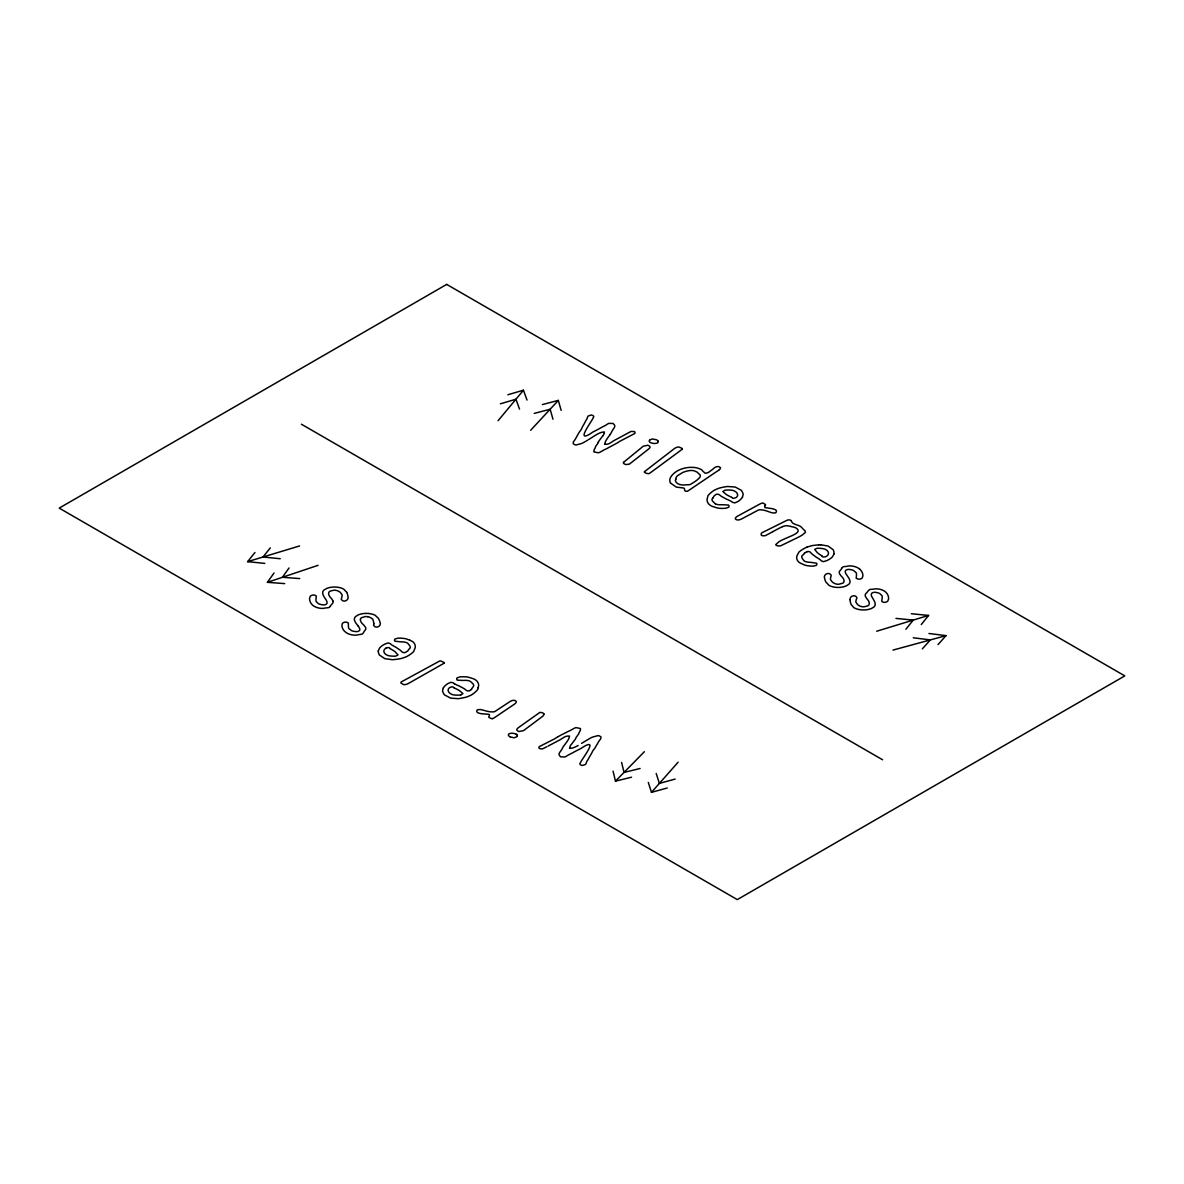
<?xml version="1.0" encoding="UTF-8"?>
<svg xmlns="http://www.w3.org/2000/svg" width="1184" height="1184" viewBox="0 0 1184 1184"><rect width="100%" height="100%" fill="white"/><g stroke="black" fill="none" stroke-linecap="round" stroke-linejoin="round"><path stroke-width="1.5" d="M378.244 650.978L379.502 648.196A2.679 1.539 0 0 1 379.768 647.811A24.894 14.371 0 0 1 382.136 645.724A21.623 12.491 0 0 1 385.126 643.963L388.219 642.942L390.409 643.682A3.863 2.235 0 0 1 390.69 644.007A6.29 3.641 0 0 0 391.475 644.718A31.539 18.204 0 0 0 394.39 646.449A31.169 17.997 0 0 1 397.276 648.181L399.763 649.868A10.375 5.994 0 0 1 401.124 651.037A10.375 5.994 0 0 0 402.471 652.206L402.723 652.34A1.732 0.992 0 0 0 403.611 652.576A8.066 4.662 0 0 0 404.869 652.621L405.239 652.428A11.825 6.823 0 0 0 408.006 650.697A22.718 13.113 0 0 0 408.376 649.868L408.584 649.602A2.368 1.362 0 0 0 408.909 649.261A3.567 2.057 0 0 1 409.264 648.891L409.679 648.551A6.793 3.922 0 0 0 410.286 647.663L410.064 646.257A19.773 11.411 0 0 0 409.708 645.739L408.243 643.859A10.375 5.994 0 0 0 407.858 643.445L407.607 643.223A5.284 3.049 0 0 0 405.579 642.32A9.132 5.269 0 0 0 403.226 641.95A19.492 11.248 0 0 0 400.754 641.846L394.968 641.195A2.856 1.643 0 0 1 394.509 640.544L394.612 639.597A3.226 1.865 0 0 1 395.204 638.946L397.839 638.191A14.252 8.229 0 0 1 400.799 638.176A21.83 12.61 0 0 1 405.801 638.738L409.812 640.189M604.684 444.326L605.438 441.528A72.342 41.766 0 0 1 607.2 438.598L609.864 434.854M834.054 553.905L832.544 556.658A2.782 1.598 0 0 1 832.263 557.028A24.953 14.4 0 0 1 829.703 559.04A21.475 12.402 0 0 1 826.565 560.713L823.383 561.645L821.252 560.846A3.966 2.279 0 0 1 821.015 560.506A6.719 3.878 0 0 0 820.66 560.106A5.95 3.434 0 0 0 820.26 559.766A31.361 18.1 0 0 0 817.537 557.96A31.598 18.234 0 0 1 814.799 556.14L812.476 554.378A10.33 5.964 0 0 1 811.218 553.18A10.286 5.935 0 0 0 809.974 551.966L809.738 551.818A1.717 0.992 0 0 0 808.864 551.566A7.992 4.618 0 0 0 807.621 551.478L807.236 551.655M478.129 687.712L477.951 688.555A10.005 5.772 0 0 1 477.788 689.295A4.159 2.398 0 0 1 477.285 690.006A35.106 20.276 0 0 1 471.188 695.097L467.325 696.769A31.287 18.056 0 0 1 465.179 697.406L461.242 698.22A5.224 3.019 0 0 0 460.176 698.368A12.698 7.341 0 0 1 458.282 698.678L450.586 698.131L444.533 694.904A25.323 14.622 0 0 1 442.535 690.894L443.26 688.141M675.857 479.209L675.59 479.816A9.576 5.535 0 0 1 675.28 480.29C676.108 484.774 682.25 485.41 685.936 484.863A9.043 5.21 0 0 1 686.898 484.774L687.342 484.759M373.789 624.116L373.73 624.338A7 4.04 0 0 0 373.656 625.463C375.861 629.222 382.284 625.981 379.842 621.763A33.537 19.358 0 0 0 378.258 618.196L375.18 615.31A10.7 6.172 0 0 0 372.575 614.244A13.705 7.918 0 0 0 362.215 613.741A13.764 7.948 0 0 0 357.716 615.162L355.333 616.79A8.88 5.121 0 0 0 354.371 618.877A13.216 7.637 0 0 0 354.815 621.112A32.516 18.766 0 0 0 356.132 623.435L357.894 625.744M373.804 624.057L373.818 623.998A6.468 3.744 0 0 1 374.011 623.465L372.856 619.35A16.265 9.398 0 0 0 371.791 618.462A10.922 6.305 0 0 0 370.03 617.426A7.148 4.129 0 0 0 367.676 616.701M604.225 432.737L604.447 431.968L602.079 432.249A8.066 4.647 0 0 0 600.036 432.885A34.617 19.995 0 0 0 596.351 434.706L588.448 439.664M604.136 433.033L604.062 433.27A9.013 5.21 0 0 0 603.929 433.966L603.292 435.253A5.18 2.99 0 0 1 602.774 435.86M712.724 498.242A3.271 1.894 0 0 0 713.005 497.857A2.324 1.332 0 0 1 713.271 497.487L713.39 497.354A21.223 12.254 0 0 1 713.878 496.333A7.415 4.277 0 0 1 715.269 495.016A24.065 13.897 0 0 1 716.083 494.468L716.424 494.261A8.036 4.632 0 0 1 717.682 494.231A1.732 0.992 0 0 1 718.614 494.409L718.88 494.542A10.419 6.009 0 0 1 720.449 495.608A10.345 5.964 0 0 0 722.003 496.688L724.771 498.227A31.406 18.13 0 0 0 727.968 499.766A31.731 18.322 0 0 1 731.15 501.32A6.275 3.626 0 0 1 732.097 501.972A3.952 2.279 0 0 0 732.422 502.297L734.731 502.889L737.632 501.69A21.549 12.447 0 0 0 740.266 499.752A24.864 14.356 0 0 0 742.25 497.532A2.738 1.584 0 0 0 742.442 497.147L742.486 496.999M742.442 497.147L743.197 494.29A22.392 12.935 0 0 0 742.605 492.544A27.898 16.102 0 0 0 741.243 490.28L735.19 487.038L727.494 486.491A12.994 7.504 0 0 0 725.614 486.787A5.298 3.064 0 0 1 724.549 486.935L720.597 487.749A31.169 17.997 0 0 0 718.451 488.385L714.588 490.043A35.12 20.276 0 0 0 708.446 495.119A4.188 2.412 0 0 0 707.943 495.83A10.39 5.994 0 0 0 707.795 496.57L707.588 497.413A19.506 11.263 0 0 1 707.336 498.301A9.531 5.506 0 0 0 707.129 498.938L707.04 499.9A17.005 9.812 0 0 0 708.831 504.118L710.385 505.45A21.356 12.328 0 0 0 713.789 506.9L718.007 508.128A18.752 10.819 0 0 0 719.487 508.276A23.858 13.779 0 0 0 723.084 508.395A14.371 8.288 0 0 0 726.014 508.188L728.515 507.285A3.241 1.88 0 0 0 728.989 506.604A3.774 2.176 0 0 0 729.033 506.012L728.915 505.657A2.871 1.658 0 0 0 728.338 505.035L722.462 504.724A19.284 11.144 0 0 1 719.976 504.784A9.072 5.239 0 0 1 717.578 504.547A5.284 3.049 0 0 1 715.491 503.822M360.469 619.025L360.676 618.536A4.1 2.368 0 0 1 361.549 617.708L365.042 616.612A5.787 3.345 0 0 1 367.676 616.701M598.364 442.12L598.379 442.076A8.406 4.854 0 0 0 598.26 442.372A5.387 3.108 0 0 0 598.186 442.638A5.224 3.019 0 0 1 598.053 443.068L596.366 445.406A19.373 11.174 0 0 0 595.7 446.427A11.588 6.69 0 0 0 595.315 447.404A11.411 6.586 0 0 1 594.546 448.943A19.891 11.485 0 0 0 594.205 449.698L593.835 451.607A2.042 1.184 0 0 0 594.102 451.948L598.275 452.791A7.637 4.41 0 0 0 599.829 452.288L602.242 450.941A57.335 33.093 0 0 1 603.796 450.024A8.11 4.692 0 0 1 605.202 449.358A8.48 4.899 0 0 0 606.608 448.692L617.175 443.023A49.432 28.534 0 0 0 617.974 442.564L618.773 441.972A6.098 3.522 0 0 1 619.202 441.632L634.683 433.522A3.922 2.264 0 0 0 635.053 432.515L634.816 431.908A1.761 1.021 0 0 0 634.372 431.583L631.042 431.42L614.836 440.152A8.022 4.632 0 0 0 613.297 441.025L611.595 442.135A38.85 22.437 0 0 1 609.819 443.23A7.015 4.055 0 0 1 607.821 444.059A2.738 1.584 0 0 1 606.593 444.252L605.261 444.296M842.016 567.787L842.964 566.973A4.558 2.634 0 0 1 843.556 566.751L844.577 566.559A8.362 4.825 0 0 0 845.953 566.426A2.235 1.288 0 0 0 846.575 566.381A6.438 3.715 0 0 0 847.27 566.233A6.334 3.656 0 0 1 849.683 565.908L850.541 565.908A12.151 7.015 0 0 1 859.762 569.223M841.794 568.202L841.75 568.276A20.602 11.899 0 0 1 841.572 568.616L841.262 569.104A7.785 4.499 0 0 1 840.773 569.8L840.344 570.288A31.065 17.938 0 0 0 839.308 571.62L839.278 573.145A6.098 3.522 0 0 0 839.574 573.752L840.655 575.38A11.662 6.734 0 0 0 840.892 575.69L842.653 577.585A18.337 10.597 0 0 1 843.837 579.775L844.014 580.604A9.265 5.343 0 0 1 843.881 581.921L843.644 582.41A4.114 2.368 0 0 1 842.712 583.209L838.805 584.245A5.698 3.286 0 0 1 836.526 584.067A7.134 4.114 0 0 1 834.232 583.283A10.937 6.32 0 0 1 832.337 582.054L830.458 579.642L830.65 577.156A6.098 3.522 0 0 0 830.902 576.638L831.02 576.253A6.956 4.011 0 0 0 831.153 575.187C829.096 571.354 822.614 574.477 824.715 578.724A34.099 19.684 0 0 0 825.855 581.951L828.933 585.281A10.656 6.142 0 0 0 831.449 586.42A13.616 7.859 0 0 0 840.507 587.323A13.764 7.948 0 0 0 846.368 585.843L848.854 584.274A8.895 5.136 0 0 0 849.979 582.202A13.246 7.637 0 0 0 849.683 579.953A32.9 18.988 0 0 0 848.514 577.614L846.93 575.261A30.784 17.775 0 0 1 845.628 573.189A11.204 6.468 0 0 1 845.287 571.295L845.406 570.821A3.108 1.791 0 0 1 845.924 570.214L846.856 569.726A2.901 1.672 0 0 1 848.099 569.445L848.943 569.43A9.709 5.609 0 0 1 853.472 570.436L856.032 572.553A7.681 4.425 0 0 1 856.343 573.411A20.838 12.032 0 0 1 856.432 575.587L856.254 577.984A2.057 1.184 0 0 0 856.461 578.251M346.66 592.281L343.893 589.292A10.656 6.157 0 0 0 341.421 588.122A13.764 7.948 0 0 0 336.774 587.131A13.734 7.933 0 0 0 326.991 588.315L323.942 590.046A8.865 5.121 0 0 0 322.744 592.089A13.276 7.666 0 0 0 322.951 594.353A32.915 19.003 0 0 0 324.016 596.706L325.526 599.074A31.361 18.1 0 0 1 326.74 601.161A11.292 6.512 0 0 1 327.021 603.07L326.888 603.529A3.108 1.791 0 0 1 326.34 604.136L325.393 604.624A2.901 1.672 0 0 1 324.135 604.876L323.276 604.876A9.709 5.594 0 0 1 318.348 603.618L316.306 601.664A7.681 4.44 0 0 1 316.039 600.791A20.957 12.092 0 0 1 316.039 598.63L316.32 596.292A1.983 1.154 0 0 0 316.113 595.966L315.728 595.67A3.907 2.25 0 0 0 314.293 595.078L312.561 595.034A15.451 8.924 0 0 0 311.229 595.596A3.67 2.116 0 0 0 310.223 596.351L309.572 598.438A23.724 13.69 0 0 0 309.808 600.54A21.682 12.521 0 0 0 311.333 603.751L312.398 604.965A12.284 7.089 0 0 0 314.707 606.578A12.092 6.986 0 0 0 321.545 608.398L322.418 608.398A6.349 3.67 0 0 0 324.83 608.102A6.453 3.73 0 0 1 325.467 607.969A2.324 1.347 0 0 1 326.148 607.91A8.48 4.899 0 0 1 327.539 607.792L328.575 607.629A4.529 2.62 0 0 0 329.167 607.407L330.38 606.208M330.247 606.445L330.943 605.305A6.69 3.863 0 0 1 331.402 604.698L331.905 604.121A31.184 18.012 0 0 0 333 602.819L333.089 601.294M284.722 583.608L267.392 582.336L274.037 572.997M289.044 567.965L282.399 577.289L299.73 578.576M610.056 434.572L610.737 433.64A38.983 22.511 0 0 0 611.595 432.012A37.37 21.578 0 0 1 612.454 430.384L612.972 429.585A37.474 21.638 0 0 1 613.282 429.156A22.407 12.935 0 0 0 614.022 428.016A10.094 5.816 0 0 0 614.57 427.054A9.013 5.21 0 0 0 614.733 425.633L614.526 425.16A22.777 13.142 0 0 0 613.934 424.36A11.292 6.527 0 0 0 613.016 423.428L608.768 423.398A12.684 7.326 0 0 0 606.726 424.582A13.379 7.726 0 0 1 604.876 425.707A87.868 50.72 0 0 0 599.696 428.445A90.517 52.259 0 0 1 594.531 431.183A20.35 11.751 0 0 0 592.355 432.382L590.372 433.714A22.096 12.758 0 0 1 587.974 435.105C577.437 440.241 591.408 421.948 593.08 418.056A48.026 27.735 0 0 0 593.791 416.679L593.539 416.132A9.487 5.476 0 0 0 593.184 415.702L591.526 414.977L588.344 415.895A4.011 2.309 0 0 0 587.886 416.457L587.53 417.108A8.584 4.958 0 0 0 587.249 417.908A22.703 13.113 0 0 1 587.072 418.574A22.363 12.906 0 0 1 586.169 420.142A21.8 12.58 0 0 0 585.266 421.726A106.042 61.228 0 0 1 583.298 425.352A60.118 34.706 0 0 0 581.492 428.934A10.064 5.802 0 0 1 580.87 430.014L579.479 431.894A10.404 6.009 0 0 0 578.798 432.959L576.401 437.236A88.282 50.971 0 0 0 575.661 438.628L574.566 440.33A21.445 12.388 0 0 0 573.322 442.15L573.219 443.719L574.891 444.74A3.212 1.85 0 0 0 576.312 444.947L581.758 443.438A33.936 19.595 0 0 0 584.541 441.972L585.029 441.691M905.893 629.266L913.204 620.105L895.992 618.403M921.256 624.59L928.567 615.428L911.354 613.741M264.831 563.392L247.619 561.66L254.96 552.514M270.337 547.866L262.996 557.013L280.208 558.73M765.308 505.494L765.308 505.494A4.04 2.338 0 0 0 765.53 504.621L763.177 503.096A2.398 1.376 0 0 0 761.919 503.185A8.288 4.78 0 0 0 760.232 503.836L737.676 516.091A9.043 5.224 0 0 0 736.019 517.319L735.752 517.615A5.136 2.96 0 0 0 735.368 518.355L735.338 518.503A1.983 1.154 0 0 0 735.456 518.932L735.841 519.332A3.537 2.042 0 0 0 736.374 519.643L736.936 519.85A2.19 1.258 0 0 0 737.514 519.939A3.123 1.806 0 0 0 739.112 519.835A7.252 4.188 0 0 0 740.429 519.45A10.789 6.231 0 0 0 741.939 518.77L758.426 510.023A4.47 2.575 0 0 1 760.128 509.801A8.806 5.091 0 0 1 761.919 509.89L763.754 510.186A19.654 11.352 0 0 1 767.321 511.207L770.429 512.302A13.779 7.962 0 0 0 772.723 512.938L775.387 512.879A3.004 1.732 0 0 0 775.964 512.435L776.319 511.873A5.239 3.034 0 0 0 776.438 511.207L776.171 510.422A2.679 1.539 0 0 0 775.653 509.964A8.081 4.662 0 0 0 772.9 508.854A15.866 9.161 0 0 0 769.792 508.306A13.409 7.74 0 0 0 768.164 508.114L764.982 507.596L764.657 506.323A6.719 3.878 0 0 1 764.968 505.894L765.249 505.553M498.079 420.72L523.446 390.202L527.028 400.074M648.314 782.417L651.466 792.348L678.136 762.185M922.336 648.876L930.343 639.908L913.264 637.776M938.039 644.599L946.031 635.63L928.952 633.499M530.669 430.266L558.315 400.399L561.157 410.36M613.06 771.154L615.458 781.144L644.392 751.692M602.641 435.978L599.548 440.167A25.93 14.963 0 0 0 598.379 442.076M718.555 470.359L717.948 470.758A24.287 14.016 0 0 1 717.045 471.336A21.578 12.462 0 0 0 716.113 471.928L688.836 490.368A18.278 10.552 0 0 1 687.253 491.33L685.255 491.168L684.559 489.924A4.706 2.708 0 0 1 684.559 489.48A2.812 1.613 0 0 0 684.544 489.066L684.5 489.036A7.681 4.425 0 0 0 684.352 488.607A1.702 0.977 0 0 0 683.464 487.971L678.092 487.32A12.092 6.986 0 0 1 676.153 487.009L670.529 483.057M718.673 470.27L719.028 470.033A6.482 3.744 0 0 0 719.902 469.293L720.553 467.695L718.91 466.703A2.664 1.539 0 0 0 717.963 466.585L717.297 466.614A3.774 2.176 0 0 0 716.32 466.807L714.855 467.488A15.303 8.836 0 0 0 713.345 468.731A15.555 8.984 0 0 1 711.836 469.959A37.725 21.786 0 0 0 710.208 471.128A37.903 21.874 0 0 1 708.594 472.312A5.402 3.123 0 0 1 707.336 472.904L705.22 473.274L702.689 471.025A15.229 8.791 0 0 0 701.831 470.018A4.81 2.782 0 0 0 700.795 469.293L697.82 468.154A12.55 7.252 0 0 0 694.594 467.517L693.75 467.443A16.828 9.724 0 0 0 687.948 467.547A19.506 11.263 0 0 0 683.923 468.302L682.354 468.746A23.458 13.542 0 0 0 680.09 469.574A20.942 12.092 0 0 0 676.286 471.572A32.56 18.796 0 0 0 672.112 475.169L670.692 477.122A19.344 11.159 0 0 0 669.937 479.12A16.058 9.28 0 0 0 670.529 483.057M581.536 743.389L589.632 738.55A33.833 19.536 0 0 1 592.444 737.114L597.92 735.634A3.182 1.835 0 0 1 599 735.752L600.91 736.744L600.85 738.446A21.49 12.402 0 0 1 599.563 740.266L598.438 741.954A89.259 51.534 0 0 1 597.876 742.99L595.167 747.607A10.508 6.068 0 0 1 594.575 748.554L593.036 750.538A10.212 5.89 0 0 0 592.4 751.618A60.206 34.75 0 0 1 590.52 755.17A105.332 60.813 0 0 0 588.463 758.796A21.815 12.595 0 0 1 587.516 760.365A22.052 12.728 0 0 0 586.583 761.934L586.524 762.126A19.788 11.426 0 0 0 586.376 762.674A8.406 4.854 0 0 1 586.11 763.399L585.769 763.976A3.996 2.309 0 0 1 585.251 764.598L582.054 765.5L580.412 764.76A9.516 5.491 0 0 1 580.071 764.331L579.834 763.769A47.419 27.38 0 0 1 580.56 762.407C582.35 758.485 596.692 740.355 586.05 745.387A22.2 12.817 0 0 0 583.608 746.764L581.596 748.081A19.891 11.485 0 0 1 579.405 749.265A89.658 51.77 0 0 0 574.181 751.973A88.77 51.252 0 0 1 568.956 754.667A13.35 7.711 0 0 0 567.062 755.792A12.669 7.311 0 0 1 564.99 756.946L560.757 756.872A11.396 6.571 0 0 1 559.854 755.94A22.096 12.758 0 0 1 559.277 755.14L559.07 754.667A8.924 5.15 0 0 1 559.262 753.246A10.005 5.772 0 0 1 559.84 752.299A22.807 13.157 0 0 1 560.609 751.159A35.89 20.72 0 0 0 561.038 750.567L561.468 749.946A36.852 21.282 0 0 0 562.356 748.318A39.768 22.955 0 0 1 563.258 746.69L566.899 741.761A72.165 41.662 0 0 0 568.734 738.846L569.548 736.063L567.624 736.108A2.753 1.584 0 0 0 566.411 736.3A6.912 3.996 0 0 0 564.383 737.099A37.858 21.86 0 0 0 562.578 738.18L560.964 739.23A8.022 4.632 0 0 1 559.307 740.148L548.088 746.112M578.132 745.461L577.674 745.728A34.913 20.158 0 0 1 573.944 747.533A8.036 4.647 0 0 1 571.887 748.14L569.504 748.421L569.918 747.119A9.235 5.328 0 0 0 570.081 746.408L570.777 745.032A6.127 3.537 0 0 1 571.339 744.47L574.107 740.799A24.198 13.971 0 0 0 575.779 738.342A6.616 3.818 0 0 0 576.001 737.795A5.343 3.078 0 0 1 576.149 737.351L577.881 735.027A19.536 11.278 0 0 0 578.562 734.021A11.633 6.719 0 0 0 578.976 733.044A11.396 6.586 0 0 1 579.79 731.505A19.817 11.44 0 0 0 580.145 730.765L580.589 728.974A2.028 1.169 0 0 0 580.293 728.5L576.134 727.627A7.711 4.455 0 0 0 574.566 728.116L572.138 729.448A59.289 34.232 0 0 1 570.555 730.35A8.081 4.662 0 0 1 569.134 731.016A8.332 4.81 0 0 0 567.713 731.668L562.163 734.509M587.456 440.256L585.991 441.129M558.019 736.714L555.4 738.313A5.935 3.434 0 0 1 554.97 738.638L539.312 746.63A3.907 2.25 0 0 0 538.912 747.637L539.134 748.244A1.776 1.021 0 0 0 539.564 748.569L542.242 748.984L546.801 746.778M561.275 734.953L558.389 736.507M386.191 648.003L388.441 647.544A1.658 0.962 0 0 1 389.077 647.663L389.432 647.811A2.531 1.465 0 0 1 389.788 648.062L390.098 648.506M806.94 547.141L811.203 545.854A30.873 17.819 0 0 1 813.497 545.41L817.611 544.966A5.15 2.975 0 0 0 818.706 544.921M267.392 582.336L318.096 565.316M876.693 631.22L928.567 615.428M247.619 561.66L299.567 545.942M507.862 394.76L523.446 390.202M500.358 403.803L515.943 399.23L519.524 409.116M675.132 779.072L659.37 783.408L656.202 773.492M651.466 792.348L667.243 787.996M893.002 650.09L946.031 635.63M542.405 404.573L558.315 400.399M534.221 413.408L550.131 409.235L552.972 419.195M640.115 768.49L624.027 772.427L621.615 762.437M615.458 781.144L631.546 777.207M460.783 694.949L462.944 693.602L459.362 690.568A34.987 20.202 0 0 0 456.092 688.836L454.079 687.889M688.126 484.759L688.91 484.715A3.833 2.205 0 0 0 690.583 484.33L694.594 481.844A37.118 21.43 0 0 0 695.186 481.429L696.429 480.526A32.486 18.752 0 0 0 698.545 478.721A16.99 9.812 0 0 0 700.114 476.826L700.306 475.228A4.529 2.62 0 0 0 699.922 474.725A14.238 8.214 0 0 1 699.463 474.251A6.364 3.67 0 0 0 698.989 473.926A2.279 1.317 0 0 1 698.59 473.541L698.279 473.245A14.696 8.48 0 0 1 697.909 472.86A6.216 3.596 0 0 0 697.406 472.401A3.478 1.998 0 0 0 696.68 471.913L694.09 470.803A5.876 3.389 0 0 0 691.944 470.477L691.367 470.477A11.115 6.408 0 0 0 688.466 470.744L686.75 471.114A21.771 12.565 0 0 0 682.487 472.608L677.278 475.894A9.058 5.224 0 0 0 676.715 476.53L676.449 476.93A8.007 4.618 0 0 0 676.049 477.907A5.461 3.152 0 0 0 675.975 478.484A7.326 4.233 0 0 1 675.901 479.061M820.749 544.788L828.104 546.031L833.21 549.776A25.308 14.608 0 0 1 834.069 553.905M791.016 526.51L791.474 526.614A30.503 17.612 0 0 1 794.183 527.265A7.015 4.055 0 0 1 796.24 528.138A8.836 5.106 0 0 1 797.054 528.715L798.016 529.973A5.994 3.463 0 0 1 797.898 531.601A7.918 4.573 0 0 1 796.551 533.081A20.572 11.87 0 0 1 794.568 534.384A33.226 19.181 0 0 1 789.891 536.544L782.787 539.697A33.418 19.299 0 0 0 778.761 541.887L775.846 544.507A2.131 1.228 0 0 0 776.008 545.128L777.444 545.839A6.423 3.715 0 0 0 778.88 545.957A4.899 2.827 0 0 0 780.167 545.883A4.351 2.516 0 0 0 780.7 545.794L797.69 537.551A46.176 26.655 0 0 0 802.471 534.857L805.416 532.4L805.09 530.861A8.466 4.884 0 0 1 803.995 529.87L803.359 529.292A9.102 5.254 0 0 1 802.737 528.626L801.05 526.865A6.127 3.537 0 0 0 800.621 526.54A8.421 4.854 0 0 0 799.022 525.711A21.327 12.314 0 0 0 797.01 525A28.742 16.591 0 0 1 794.79 524.186A9.975 5.757 0 0 1 792.925 523.195A4.366 2.531 0 0 1 792.081 522.396A19.166 11.07 0 0 1 791.652 521.537L791.46 521.182M510.289 736.936L513.96 737.736A3.596 2.072 0 0 0 515.247 737.395L515.795 737.158A8.466 4.884 0 0 0 516.89 736.478M731.712 497.324L729.64 496.318A34.78 20.084 0 0 1 726.384 494.586L722.817 491.552L724.993 490.206A15.51 8.954 0 0 1 727.509 490.028A20.779 12.003 0 0 1 730.794 490.102L732.748 490.368A9.25 5.343 0 0 1 734.79 491.197A9.072 5.239 0 0 1 737.573 494.453A7.962 4.588 0 0 1 737.232 496.288A7 4.04 0 0 1 735.826 497.724L733.68 498.331A1.672 0.962 0 0 1 733.029 498.242L732.63 498.109A2.486 1.436 0 0 1 732.245 497.887L731.919 497.502M453.812 687.667L453.487 687.282A2.56 1.48 0 0 0 453.087 687.06L452.895 686.986A1.672 0.962 0 0 0 452.051 686.838L449.89 687.445A6.986 4.04 0 0 0 448.499 688.896A7.992 4.618 0 0 0 448.188 690.731A9.072 5.239 0 0 0 450.986 693.972A9.176 5.298 0 0 0 453.028 694.786L454.967 695.067A20.824 12.018 0 0 0 457.882 695.141A16.147 9.324 0 0 0 460.783 694.949M301.387 424.212L882.613 759.788M715.402 503.777L715.106 503.57A10.36 5.979 0 0 1 714.662 503.185L712.842 501.394A18.204 10.508 0 0 1 712.339 500.817L711.939 499.53A6.749 3.892 0 0 1 712.383 498.612A2.279 1.317 0 0 1 712.694 498.227M390.246 648.684L392.096 649.779A35.002 20.217 0 0 1 395.012 651.703L398.031 654.93L395.619 656.143A15.584 8.998 0 0 1 393.088 656.158A20.217 11.677 0 0 1 389.492 655.862L387.938 655.507A9.206 5.313 0 0 1 386.058 654.56A9.058 5.224 0 0 1 383.882 651.156A7.962 4.588 0 0 1 384.548 649.365A6.971 4.026 0 0 1 386.191 648.018M822.022 556.051L822.273 556.48A2.575 1.48 0 0 0 822.599 556.732L822.954 556.909A1.658 0.962 0 0 0 823.561 557.042L825.87 556.643A7.015 4.055 0 0 0 827.631 555.34A7.977 4.603 0 0 0 828.445 553.564A9.058 5.224 0 0 0 826.58 550.101A9.043 5.224 0 0 0 824.789 549.11L822.939 548.651A20.779 12.003 0 0 0 820.083 548.325A16.25 9.383 0 0 0 817.167 548.236L814.666 549.376L817.36 552.691A35.52 20.513 0 0 0 820.112 554.704L821.874 555.844M856.461 578.251L856.846 578.532A3.892 2.25 0 0 0 858.311 579.124L860.058 579.139A15.407 8.895 0 0 0 861.36 578.562A3.715 2.146 0 0 0 862.337 577.792L862.899 575.69A23.591 13.616 0 0 0 862.588 573.604A21.652 12.506 0 0 0 860.931 570.407L859.821 569.208M346.66 592.281A33.729 19.477 0 0 1 347.859 595.892C349.709 600.096 343.508 603.174 341.318 599.474A7.015 4.04 0 0 1 341.48 598.29L341.599 597.905A5.89 3.404 0 0 1 341.865 597.387L342.161 594.916L340.385 592.474A11.041 6.379 0 0 0 338.535 591.216A7.208 4.159 0 0 0 336.256 590.402A5.802 3.345 0 0 0 333.651 590.224L330.04 591.186A4.114 2.368 0 0 0 329.093 591.985L328.826 592.459A9.398 5.432 0 0 0 328.664 594.057L328.797 594.605A18.396 10.612 0 0 0 329.892 596.81L331.579 598.734A12.802 7.4 0 0 1 331.875 599.134L332.822 600.673A6.127 3.537 0 0 1 333.104 601.294M360.469 619.025A9.206 5.313 0 0 0 360.424 620.342L360.676 621.171A18.13 10.464 0 0 0 362.008 623.317L363.888 625.182A11.159 6.438 0 0 1 364.154 625.492L365.279 626.987A8.244 4.766 0 0 1 365.678 627.624L365.752 629.207A31.968 18.456 0 0 1 364.805 630.554L364.361 631.146A6.66 3.848 0 0 0 363.976 631.768L363.71 632.271A18.219 10.523 0 0 0 363.547 632.611L362.422 633.928A4.484 2.59 0 0 1 361.86 634.165L361.002 634.372A8.332 4.81 0 0 0 359.462 634.55A2.383 1.376 0 0 0 358.796 634.624A6.749 3.892 0 0 0 358.175 634.772A6.364 3.67 0 0 1 355.792 635.157L354.934 635.172A12.136 7 0 0 1 345.743 632.286L344.233 630.924A21.549 12.447 0 0 1 342.472 628.068A23.532 13.586 0 0 1 341.91 625.685L342.324 623.568A3.73 2.161 0 0 1 343.242 622.784A15.496 8.939 0 0 1 344.514 622.177L346.246 622.148A3.922 2.264 0 0 1 347.756 622.71L348.155 622.976A2.042 1.169 0 0 1 348.377 623.243L348.377 625.64A20.868 12.047 0 0 0 348.614 627.801A7.637 4.41 0 0 0 348.969 628.66L351.678 630.732A9.709 5.609 0 0 0 356.28 631.605L357.124 631.59A2.901 1.672 0 0 0 358.352 631.279L359.24 630.761A3.108 1.791 0 0 0 359.729 630.14L359.818 629.666A11.307 6.527 0 0 0 359.329 627.786A30.962 17.878 0 0 0 357.879 625.744M409.768 640.218A20.291 11.722 0 0 1 413.186 641.994L414.222 643.282A17.42 10.064 0 0 1 415.155 645.532A16.546 9.546 0 0 1 415.229 647.589L414.637 649.158A19.403 11.204 0 0 0 414.178 650.12L413.882 650.845A10.36 5.979 0 0 1 413.586 651.57A4.174 2.412 0 0 1 412.95 652.251A35.061 20.232 0 0 1 405.934 656.942L401.79 658.348A31.11 17.952 0 0 1 399.541 658.852L395.471 659.429A5.136 2.96 0 0 0 394.39 659.503A14.164 8.184 0 0 1 393.236 659.636A12.299 7.104 0 0 1 392.348 659.695L384.889 658.674L379.472 655.078A25.397 14.667 0 0 1 378.229 650.978M478.129 687.712A18.219 10.508 0 0 1 478.395 686.824L478.676 685.225A16.976 9.798 0 0 0 476.871 681.022L475.302 679.675A21.386 12.343 0 0 0 471.883 678.24L467.665 677.011A22.126 12.772 0 0 0 462.589 676.774A14.415 8.318 0 0 0 459.644 676.967L457.172 677.87A3.241 1.865 0 0 0 456.698 678.565L456.772 679.512A2.871 1.658 0 0 0 457.35 680.134L463.225 680.43A19.284 11.13 0 0 1 465.712 680.371A8.984 5.18 0 0 1 468.109 680.593A5.269 3.049 0 0 1 470.211 681.318L470.581 681.57A10.212 5.89 0 0 1 471.04 681.954L472.964 683.849A15.392 8.895 0 0 1 473.363 684.308L473.778 685.61A6.778 3.922 0 0 1 473.348 686.528L473.126 686.824A2.309 1.332 0 0 0 472.727 687.282A2.353 1.362 0 0 1 472.46 687.638L472.312 687.815A21.638 12.491 0 0 1 471.854 688.807A5.698 3.286 0 0 1 471.38 689.399M443.29 688.052A2.753 1.584 0 0 1 443.467 687.652A24.953 14.4 0 0 1 445.436 685.432A21.534 12.432 0 0 1 448.085 683.494L450.971 682.28L453.28 682.872A3.907 2.25 0 0 1 453.62 683.183A6.453 3.73 0 0 0 454.538 683.849M454.552 683.849A31.361 18.1 0 0 0 457.749 685.388A31.406 18.13 0 0 1 460.946 686.927L463.728 688.452A10.33 5.964 0 0 1 465.297 689.532A10.33 5.964 0 0 0 466.866 690.612L467.132 690.731A1.732 0.992 0 0 0 468.065 690.908A8.036 4.647 0 0 0 469.323 690.879L469.663 690.672A15.333 8.85 0 0 0 471.424 689.414M492.751 718.555A8.229 4.751 0 0 0 494.29 717.785L514.389 704.184A9.043 5.21 0 0 0 515.81 702.867L516.017 702.541A5.15 2.975 0 0 0 516.268 701.786A1.998 1.154 0 0 0 516.061 701.224L515.617 700.854A3.478 2.013 0 0 0 515.01 700.573L514.418 700.41A2.176 1.258 0 0 0 513.826 700.336A3.108 1.791 0 0 0 512.258 700.543A7.296 4.218 0 0 0 511.014 701.017A10.612 6.127 0 0 0 509.653 701.786L494.912 711.525A4.484 2.59 0 0 1 493.269 711.85A8.998 5.195 0 0 1 491.005 711.85L489.584 711.702A19.58 11.307 0 0 1 485.854 710.903L482.554 710.015A14.904 8.599 0 0 0 481.34 709.734A12.861 7.43 0 0 0 480.156 709.527L477.522 709.764A3.004 1.732 0 0 0 477.034 710.237L476.782 710.814A5.224 3.019 0 0 0 476.797 711.48L477.196 712.235A2.679 1.554 0 0 0 477.803 712.664A8.096 4.677 0 0 0 480.748 713.597A15.762 9.102 0 0 0 483.945 713.952A12.506 7.222 0 0 0 485.603 714.026L488.859 714.352A1.702 0.977 0 0 1 489.332 714.722L489.421 715.595A7.607 4.396 0 0 1 489.184 716.039L488.903 716.527A4.026 2.324 0 0 0 488.888 717.341L491.508 718.703A2.368 1.362 0 0 0 492.751 718.54M515.366 733.902A5.461 3.152 0 0 0 509.179 733.71A3.685 2.131 0 0 0 508.454 735.323A4.588 2.649 0 0 0 510.319 736.907M515.632 733.71A4.336 2.501 0 0 1 517.216 735.116M517.142 735.131A3.049 1.761 0 0 1 517.008 736.507M806.94 547.141A35.12 20.276 0 0 0 799.511 551.596A4.248 2.442 0 0 0 798.815 552.262A10.271 5.935 0 0 0 798.46 552.987L798.046 553.801A19.418 11.204 0 0 1 797.557 554.645L796.832 556.199A16.976 9.798 0 0 0 797.468 560.52L798.638 561.986A21.475 12.402 0 0 0 801.612 563.717L805.446 565.316A18.707 10.804 0 0 0 806.866 565.597A23.976 13.838 0 0 0 810.389 566.041A14.386 8.303 0 0 0 813.349 566.1L816.057 565.419A3.226 1.865 0 0 0 816.708 564.798L816.886 563.85A2.856 1.658 0 0 0 816.486 563.184L810.774 562.356A19.255 11.115 0 0 1 808.302 562.178A9.043 5.224 0 0 1 805.993 561.734A5.269 3.049 0 0 1 804.114 560.846L803.818 560.565A10.478 6.053 0 0 1 803.462 560.136L802.16 558.212A21.031 12.136 0 0 1 801.864 557.679L801.76 556.273A6.764 3.907 0 0 1 802.456 555.4A2.205 1.273 0 0 1 802.856 555.059A3.404 1.968 0 0 0 803.27 554.719A2.383 1.376 0 0 1 803.64 554.378L803.862 554.127A21.667 12.506 0 0 1 804.543 553.298M818.706 544.921A14.016 8.096 0 0 1 819.861 544.818A11.81 6.823 0 0 1 820.749 544.788M804.41 553.239A11.81 6.823 0 0 1 807.266 551.685M790.764 526.451A6.246 3.611 0 0 1 789.98 526.244L787.227 525.726A6.009 3.463 0 0 0 784.77 525.933A8.924 5.15 0 0 0 782.639 526.599M782.639 526.599A31.776 18.337 0 0 0 780.744 527.472A160.077 92.411 0 0 0 772.915 531.601M772.915 531.601A160.092 92.426 0 0 1 765.101 535.73L762.644 535.775A2.679 1.554 0 0 1 761.652 535.346A2.842 1.643 0 0 1 761.238 534.99L761.194 533.703A6.216 3.582 0 0 1 762.244 532.593L787.108 520.25A2.59 1.495 0 0 1 788.189 519.924L789.95 519.983A1.924 1.11 0 0 1 790.66 520.294A3.374 1.954 0 0 1 791.267 520.856M649.468 440.241A3.67 2.116 0 0 0 651.17 442.86A5.461 3.152 0 0 0 657.475 442.949A3.67 2.116 0 0 0 658.126 441.321M649.646 440.285A8.421 4.869 0 0 1 650.697 439.575L651.244 439.323A3.596 2.072 0 0 1 652.532 438.983L656.232 439.738A4.588 2.649 0 0 1 658.215 441.306M444.34 663.084L408.776 683.272A10.567 6.098 0 0 1 406.763 684.189L406.201 684.367A4.988 2.871 0 0 1 404.484 684.648A2.205 1.273 0 0 1 403.626 684.589L401.139 683.212A2.057 1.184 0 0 1 400.932 682.902L400.976 682.339A2.886 1.672 0 0 1 401.332 681.88L439.604 661.057A2.294 1.332 0 0 1 440.67 660.924L444.133 662.537A3.419 1.968 0 0 1 444.34 663.084M850.097 599.681L850.156 600.895A33.833 19.536 0 0 0 851.178 604.536L853.782 607.57A10.686 6.172 0 0 0 856.195 608.768A13.749 7.933 0 0 0 871.143 608.635L873.777 607.14A8.88 5.121 0 0 0 875.065 605.113A13.172 7.607 0 0 0 874.976 602.848A32.915 19.003 0 0 0 874.029 600.48L872.638 598.083A31.243 18.041 0 0 1 871.528 595.981A11.263 6.497 0 0 1 871.35 594.072L871.513 593.613A3.093 1.791 0 0 1 872.075 593.021L873.052 592.548A2.901 1.672 0 0 1 874.325 592.311L875.168 592.326A9.724 5.624 0 0 1 879.608 593.45L881.976 595.656A7.652 4.425 0 0 1 882.213 596.514A20.986 12.121 0 0 1 882.095 598.69L881.71 601.072A2.102 1.214 0 0 0 881.888 601.354L882.258 601.65A3.952 2.279 0 0 0 883.945 602.33L885.395 602.345A14.77 8.525 0 0 0 886.757 601.798A3.73 2.146 0 0 0 887.793 601.072L888.548 598.986A23.665 13.66 0 0 0 888.429 596.884A21.697 12.521 0 0 0 887.068 593.643L886.046 592.414A12.151 7.015 0 0 0 877.078 588.848L876.219 588.818A6.364 3.67 0 0 0 873.792 589.084A6.704 3.878 0 0 1 873.141 589.203A2.324 1.347 0 0 1 872.46 589.232A8.614 4.973 0 0 1 871.054 589.336L870.018 589.484A4.47 2.59 0 0 0 869.411 589.691L868.094 590.949A19.847 11.455 0 0 1 867.872 591.29L867.532 591.763A7.622 4.396 0 0 1 866.969 592.444L866.57 592.858A31.006 17.893 0 0 0 865.356 594.22L865.208 595.804A8.125 4.692 0 0 0 865.489 596.455L866.303 597.92A12.817 7.4 0 0 0 866.57 598.334L868.153 600.288A18.382 10.612 0 0 1 869.16 602.493L869.248 603.056A9.442 5.446 0 0 1 869.012 604.639L868.73 605.113A4.114 2.383 0 0 1 867.739 605.897L864.068 606.8A5.772 3.33 0 0 1 861.478 606.578A7.089 4.1 0 0 1 859.258 605.72A10.967 6.334 0 0 1 857.468 604.432L855.81 601.975L856.224 599.504A7.074 4.085 0 0 0 856.506 598.986L856.668 598.601A7.03 4.055 0 0 0 856.89 597.55C855.499 594.205 849.328 595.804 850.097 599.681M544.004 714.263L542.938 716.083L523.535 730.632L519.051 731.52A7.504 4.336 0 0 1 517.956 731.09L516.979 730.291A3.167 1.82 0 0 1 516.905 729.3A5.772 3.33 0 0 1 517.645 728.323A18.87 10.893 0 0 1 518.651 727.464L539.815 712.442A4.869 2.812 0 0 1 540.851 712.472L541.488 712.561A3.67 2.116 0 0 1 542.612 712.901A4.514 2.605 0 0 1 543.264 713.256L543.708 713.626A2.694 1.554 0 0 1 544.004 714.263M623.48 462.411L623.435 462.855A2.708 1.569 0 0 0 623.761 463.477L624.234 463.862A4.558 2.634 0 0 0 624.9 464.202A3.656 2.116 0 0 0 626.025 464.528L629.385 464.143L648.255 449.313A19.521 11.263 0 0 0 649.232 448.455A5.728 3.315 0 0 0 649.927 447.463A3.138 1.82 0 0 0 649.824 446.472L648.802 445.687A7.504 4.322 0 0 0 647.692 445.258L643.238 446.22L623.48 462.411M682.162 448.869L682.162 448.943A2.901 1.672 0 0 1 681.91 449.506L649.498 473.422A2.294 1.332 0 0 1 648.477 473.644L646.405 473.348A5.772 3.33 0 0 1 645.502 472.964L644.629 472.357A3.404 1.968 0 0 1 644.288 471.824L674.17 448.766A10.404 6.009 0 0 1 675.931 447.685L676.434 447.463A4.958 2.856 0 0 1 678.062 447.049A2.19 1.273 0 0 1 678.935 447.034L681.747 448.174A2.102 1.214 0 0 1 682.028 448.455L682.162 448.869M446.694 284.397L59.2 508.114L737.306 899.603L1124.8 675.886L446.694 284.397"/></g></svg>
